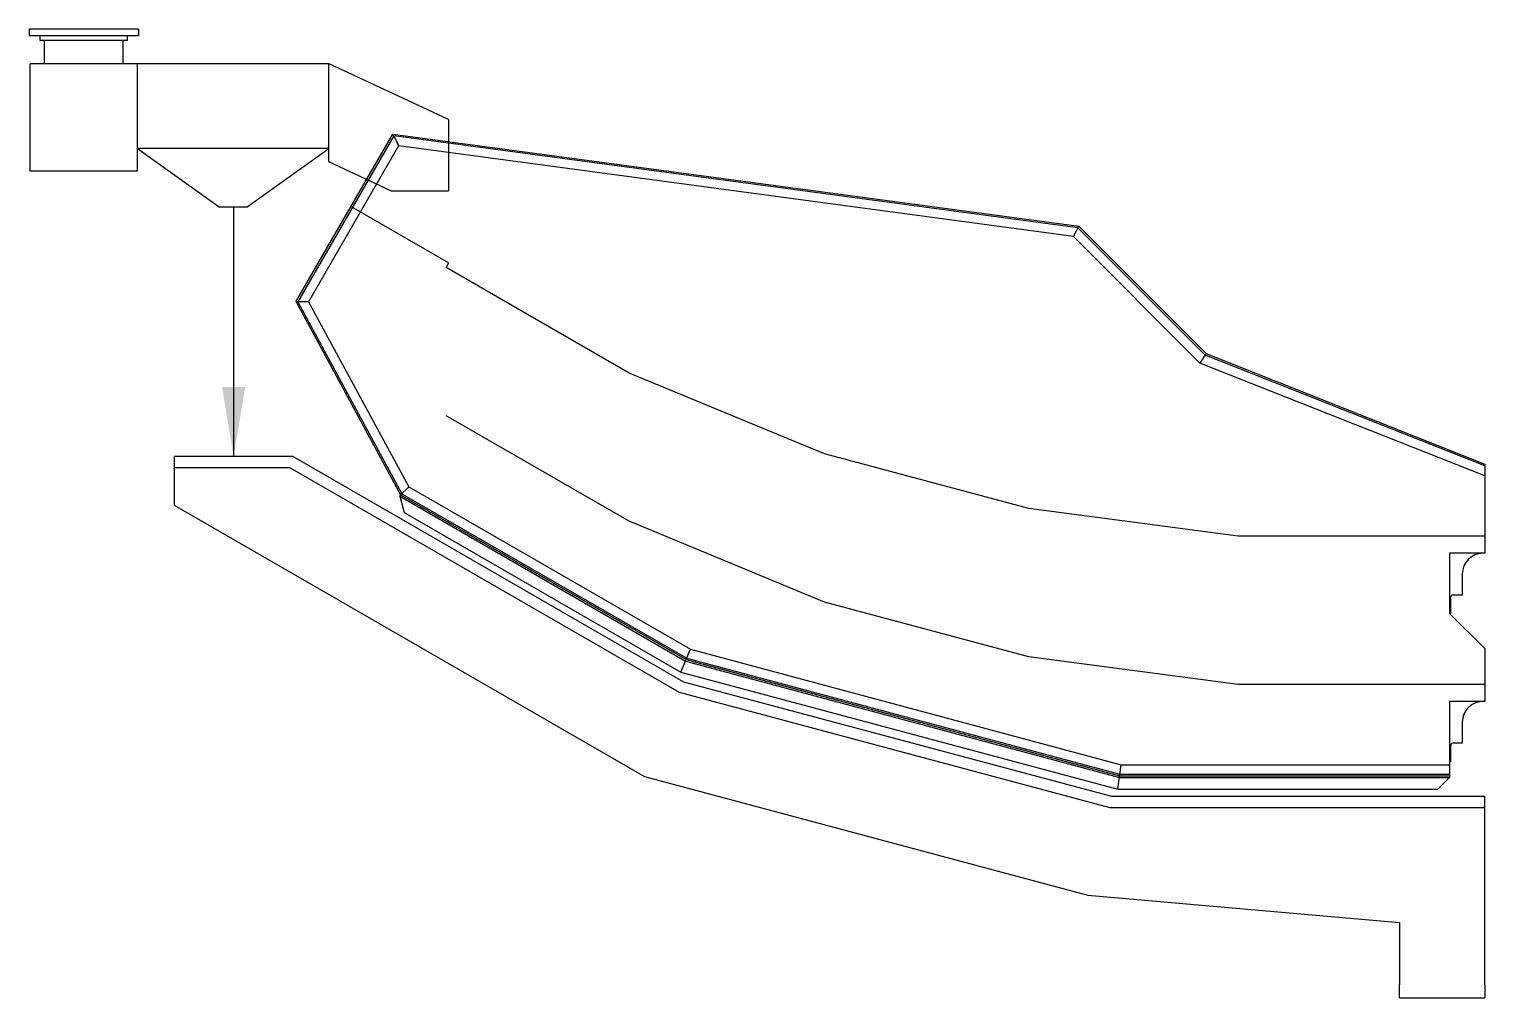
# Model space of a CAD drawing. Extents: x -0.85 to 0.57, y -0.39 to 0.55.
import ezdxf

# ---------------------------------------------------------------- set-up
doc = ezdxf.new("R2010")
doc.units = 0
doc.layers.get('0').update_dxf_attribs({"linetype": 'CONTINUOUS'})

msp = doc.modelspace()

# ---------------------------------------------------------------- linework, layer by layer
for p, q in [((-0.7395, 0.5495), (-0.8457, 0.5495)), ((-0.8457, 0.5495), (-0.8457, 0.5431)), ((-0.7395, 0.5431), (-0.8457, 0.5431)), ((-0.8348, 0.5383), (-0.8348, 0.5431)), ((-0.7503, 0.5383), (-0.8348, 0.5383)), ((-0.8308, 0.5158), (-0.8308, 0.5383)), ((-0.7543, 0.5158), (-0.7543, 0.5383)), ((-0.7503, 0.5383), (-0.7503, 0.5431)), ((-0.7395, 0.5495), (-0.7395, 0.5431)), ((-0.8446, 0.4117), (-0.8446, 0.5158)), ((-0.7405, 0.5158), (-0.8446, 0.5158)), ((-0.555, 0.5158), (-0.7405, 0.5158)), ((-0.7405, 0.4117), (-0.7405, 0.5158)), ((-0.555, 0.4467), (-0.555, 0.5158)), ((-0.4389, 0.4618), (-0.5547, 0.5158)), ((-0.4389, 0.4618), (-0.4389, 0.3925)), ((-0.5869, 0.285), (-0.493, 0.4477)), ((-0.4921, 0.446), (-0.5851, 0.2849)), ((-0.555, 0.4206), (-0.555, 0.4467)), ((-0.493, 0.4477), (-0.493, 0.4477)), ((-0.4925, 0.4468), (-0.493, 0.4477)), ((-0.493, 0.4477), (0.1722, 0.3582)), ((-0.4925, 0.4468), (-0.493, 0.4477)), ((-0.4921, 0.446), (-0.4925, 0.4468)), ((-0.4921, 0.446), (-0.4925, 0.4468)), ((-0.4921, 0.446), (-0.4914, 0.4445)), ((0.1714, 0.3567), (-0.4921, 0.446)), ((-0.4921, 0.446), (-0.4914, 0.4445)), ((-0.4914, 0.4445), (-0.4877, 0.437)), ((-0.4914, 0.4445), (-0.4877, 0.4371)), ((-0.7405, 0.4337), (-0.6612, 0.377)), ((-0.555, 0.4337), (-0.7405, 0.4337)), ((-0.6343, 0.377), (-0.555, 0.4337)), ((-0.4873, 0.4362), (-0.5747, 0.2848)), ((-0.4877, 0.4371), (-0.4873, 0.4362)), ((-0.4877, 0.437), (-0.4872, 0.4362)), ((0.1672, 0.3481), (-0.4872, 0.4362)), ((-0.7405, 0.4117), (-0.8446, 0.4117)), ((-0.4948, 0.3925), (-0.555, 0.4206)), ((-0.4948, 0.3925), (-0.4389, 0.3925)), ((-0.6612, 0.377), (-0.6343, 0.377)), ((-0.6474, 0.377), (-0.6474, 0.1348)), ((-0.4388, 0.3227), (-0.5331, 0.3771)), ((0.1672, 0.3481), (0.1722, 0.3582)), ((0.2949, 0.2332), (0.1714, 0.3567)), ((0.1722, 0.3582), (0.2958, 0.2346)), ((0.2898, 0.2254), (0.1672, 0.3481)), ((-0.4388, 0.3227), (-0.4413, 0.3183)), ((-0.2638, 0.2158), (-0.4413, 0.3183)), ((-0.5868, 0.2848), (-0.5869, 0.285)), ((-0.5747, 0.2848), (-0.5869, 0.285)), ((-0.5868, 0.2848), (-0.4854, 0.0975)), ((-0.5851, 0.2849), (-0.586, 0.285)), ((-0.5851, 0.2849), (-0.4842, 0.0987)), ((-0.5747, 0.2848), (-0.4774, 0.1053)), ((0.2958, 0.2346), (0.2898, 0.2254)), ((0.5661, 0.1257), (0.2949, 0.2332)), ((0.2958, 0.2346), (0.5661, 0.1275)), ((-0.0744, 0.1373), (-0.2638, 0.2158)), ((0.5661, 0.116), (0.2898, 0.2254)), ((-0.2638, 0.0719), (-0.4413, 0.1744)), ((-0.5896, 0.1348), (-0.7051, 0.1348)), ((-0.7051, 0.1348), (-0.7051, 0.0877)), ((-0.5896, 0.1348), (-0.211, -0.0838)), ((0.1237, 0.0842), (-0.0744, 0.1373)), ((0.5661, 0.1275), (0.5661, 0.041)), ((-0.5925, 0.1239), (-0.7051, 0.1239)), ((-0.5925, 0.1239), (-0.2152, -0.094)), ((-0.4774, 0.1053), (-0.4854, 0.0975)), ((-0.4774, 0.1053), (-0.2044, -0.0523)), ((-0.7051, 0.0877), (-0.249, -0.1756)), ((-0.4862, 0.0962), (-0.4854, 0.0975)), ((-0.4862, 0.0962), (-0.2092, -0.0638)), ((-0.4862, 0.0962), (-0.482, 0.0806)), ((-0.4854, 0.0975), (-0.2085, -0.0623)), ((-0.4854, 0.0975), (-0.2085, -0.0623)), ((-0.4842, 0.0987), (-0.2079, -0.0608)), ((-0.482, 0.0806), (-0.2135, -0.0745)), ((-0.0744, -0.0065), (-0.2638, 0.0719)), ((0.3269, 0.0575), (0.1237, 0.0842)), ((0.5661, 0.0575), (0.3269, 0.0575)), ((0.5661, 0.041), (0.5319, 0.041)), ((0.5319, 0.041), (0.5319, -0.0175)), ((0.5642, 0.041), (0.5642, 0.041)), ((0.5645, 0.041), (0.5645, 0.041)), ((0.5661, 0.041), (0.5645, 0.041)), ((0.5661, 0.041), (0.5661, 0.041)), ((0.5442, 0.0209), (0.5442, 0.0004)), ((0.5442, 0.0004), (0.5349, 0.0004)), ((0.1237, -0.0596), (-0.0744, -0.0065)), ((0.5327, -0.0018), (0.5327, -0.0178)), ((0.5319, -0.0175), (0.5661, -0.0516)), ((0.5327, -0.0178), (0.5322, -0.0178)), ((-0.2136, -0.0744), (-0.2044, -0.0523)), ((-0.2044, -0.0523), (0.2134, -0.1643)), ((0.5661, -0.0516), (0.5661, -0.1029)), ((-0.2092, -0.0638), (0.2118, -0.1766)), ((-0.2085, -0.0623), (-0.2087, -0.0622)), ((-0.2084, -0.0623), (-0.2085, -0.0623)), ((-0.2085, -0.0623), (0.2119, -0.1749)), ((-0.2079, -0.0608), (0.2122, -0.1734)), ((-0.2016, -0.0641), (0.212, -0.175)), ((0.3269, -0.0864), (0.1237, -0.0596)), ((-0.2136, -0.0744), (0.2103, -0.188)), ((-0.211, -0.0838), (0.2039, -0.1949)), ((-0.2152, -0.094), (0.2024, -0.2059)), ((0.5661, -0.0864), (0.3269, -0.0864)), ((0.5661, -0.1029), (0.5319, -0.1029)), ((0.5319, -0.1029), (0.5319, -0.1643)), ((0.5642, -0.1029), (0.5642, -0.1029)), ((0.5645, -0.1029), (0.5645, -0.1029)), ((0.5661, -0.1029), (0.5645, -0.1029)), ((0.5661, -0.1029), (0.5661, -0.1029)), ((0.5442, -0.1229), (0.5442, -0.1435)), ((0.5327, -0.1456), (0.5327, -0.1616)), ((0.5442, -0.1435), (0.5349, -0.1435)), ((0.2103, -0.188), (0.2134, -0.1643)), ((0.2134, -0.1643), (0.5319, -0.1643)), ((0.5327, -0.1616), (0.5319, -0.1616)), ((0.5319, -0.1643), (0.5319, -0.1651)), ((0.5319, -0.1651), (0.5319, -0.172)), ((-0.249, -0.1756), (0.1811, -0.2909)), ((0.2118, -0.1766), (0.5319, -0.1766)), ((0.212, -0.175), (0.2119, -0.1749)), ((0.2121, -0.175), (0.212, -0.175)), ((0.212, -0.175), (0.5319, -0.175)), ((0.212, -0.175), (0.5319, -0.175)), ((0.2122, -0.1734), (0.5319, -0.1734)), ((0.5319, -0.1766), (0.5205, -0.188)), ((0.5319, -0.172), (0.5319, -0.1734)), ((0.5319, -0.1734), (0.5319, -0.1742)), ((0.5319, -0.1742), (0.5319, -0.175)), ((0.5319, -0.175), (0.5319, -0.1766)), ((0.2039, -0.1949), (0.5661, -0.1949)), ((0.2103, -0.188), (0.5205, -0.188)), ((0.5661, -0.3777, 0), (0.5661, -0.1949, 0)), ((0.2024, -0.2059), (0.5661, -0.2059)), ((0.181, -0.2908), (0.4833, -0.3173)), ((0.4833, -0.3173, 0), (0.4833, -0.3777, 0)), ((0.4833, -0.3905, 0), (0.4833, -0.3777, 0)), ((0.5661, -0.3777, 0), (0.5661, -0.3905, 0)), ((0.4833, -0.3905), (0.5661, -0.3905))]:
    msp.add_line(p, q)
for centre, radius, end in [((0.5642, 0.0209), 0.02, 179.9996), ((0.5349, -0.0018), 0.00214, 180), ((0.5642, -0.1229), 0.02, 179.9996), ((0.5642, -0.1229), 0.02, 174.6715), ((0.5349, -0.1456), 0.00214, 180)]:
    msp.add_arc(centre, radius, 90, end)
msp.add_solid([(-0.6586, 0.2023), (-0.6361, 0.2023), (-0.6474, 0.1348)])

doc.saveas('drawing.dxf')
